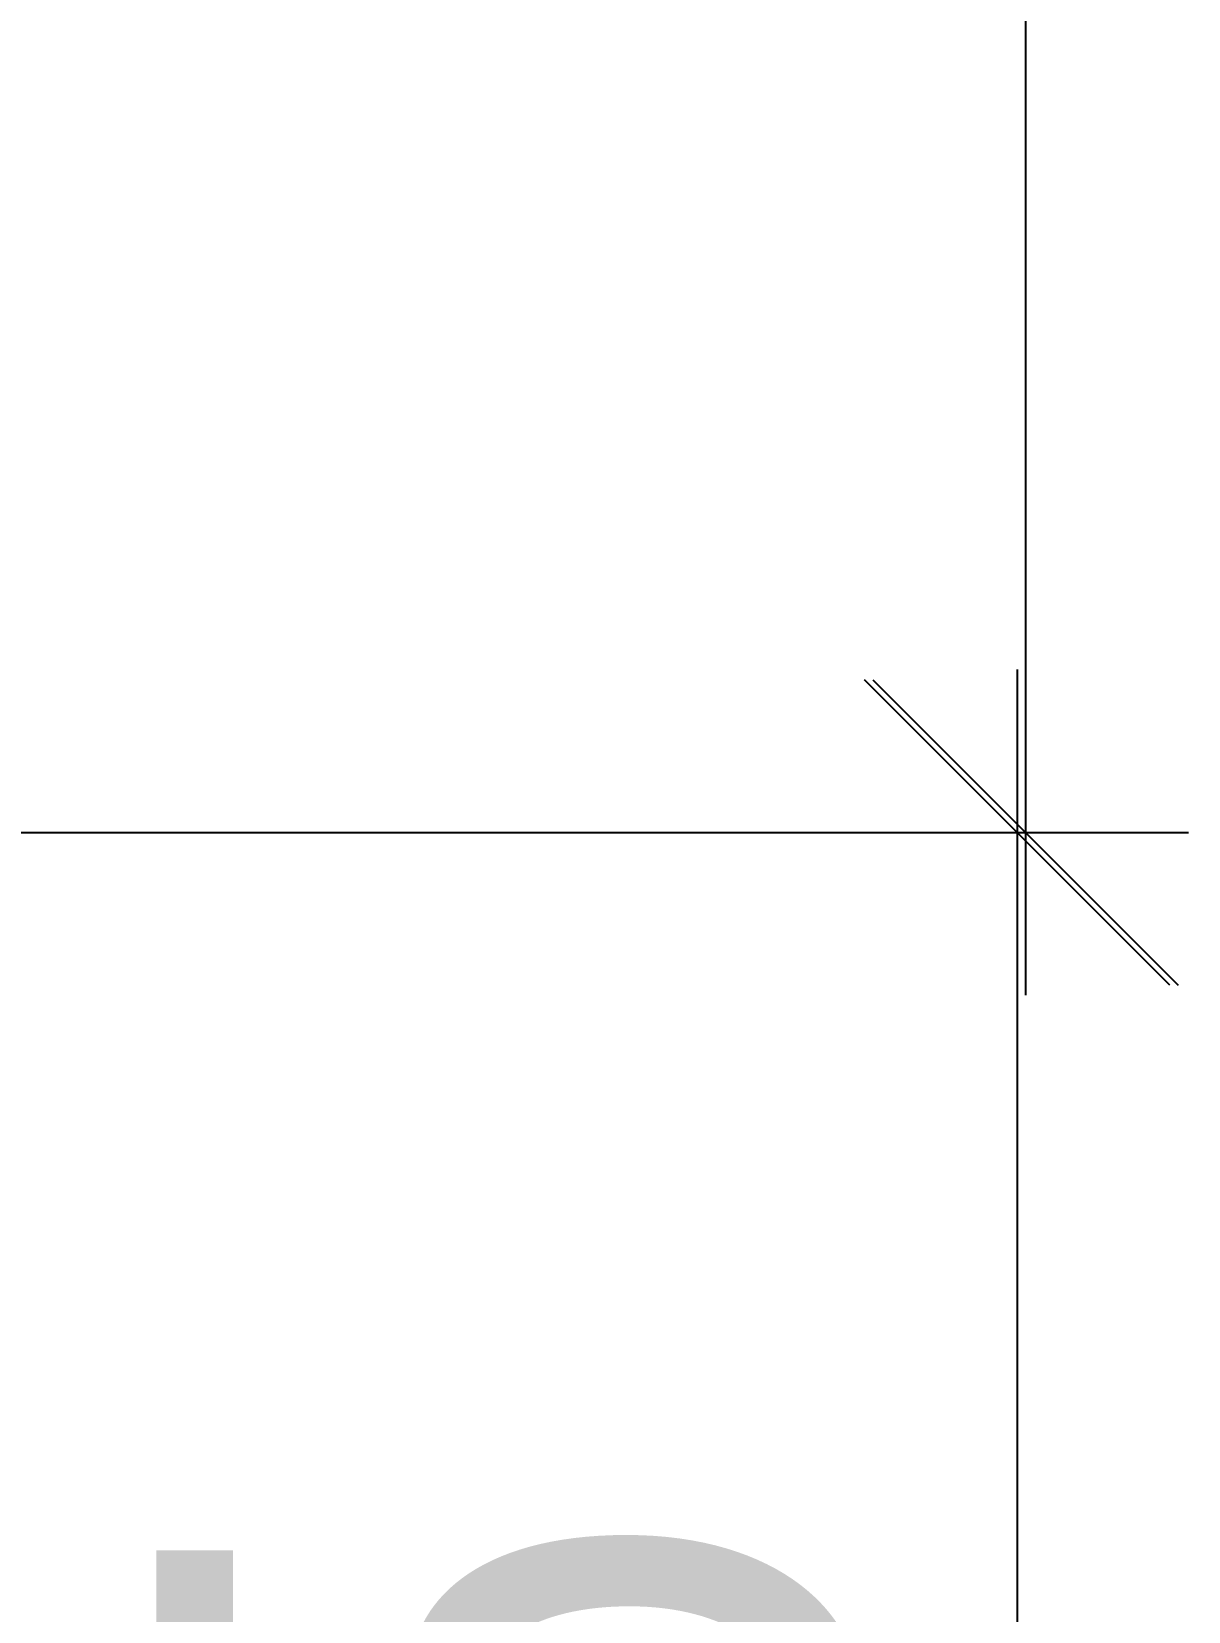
# Model space of a CAD drawing. Extents: x -2187 to 96136, y -11110 to 52208.
# Drawn here: x 52328.9 to 52499.3, y 18661.5 to 18894.4 of the extents above; entities that cross this region are included whole.
import ezdxf

# ---------------------------------------------------------------- set-up
doc = ezdxf.new("R2010")
doc.units = 0
doc.header["$LTSCALE"] = 1000
doc.header["$MEASUREMENT"] = 0
doc.linetypes.add('ACAD_ISO02W100', pattern=[15, 12, -3])
doc.layers.add('洗衣房设备', color=4, linetype='Continuous')
doc.styles.add('-宋体', font='', dxfattribs={"width": 0.8})
doc.styles.get('-宋体').set_extended_font_data('SimSun')
doc.dimstyles.new('50', dxfattribs={"dimscale": 30, "dimtxt": 3.5, "dimasz": 1.5, "dimexe": 0.8, "dimexo": 2, "dimgap": 0.8, "dimtad": 1, "dimdec": 0, "dimrnd": 5, "dimzin": 0, "dimdsep": 46, "dimtxsty": '-宋体', "dimblk": 'OBLIQUE', "dimcen": 0.6, "dimdle": 0.8, "dimclrd": 6, "dimclre": 6, "dimclrt": 6, "dimadec": 0, "dimazin": 0, "dimtfac": 1, "dimtdec": 0, "dimtofl": 0, "dimtmove": 2, "dimatfit": 3, "dimldrblk": 'OBLIQUE', "dimfxl": 0, "dimtolj": 1, "dimtzin": 0, "dimarcsym": 0})

# ---------------------------------------------------------------- blocks, each defined once
blk = doc.blocks.new('_OBLIQUE')
at = {"color": 0, "linetype": 'ByBlock'}
blk.add_line((-0.5, -0.5), (0.5, 0.5), dxfattribs=at)
blk = doc.blocks.new('*D119')
at = {"layer": 'Defpoints', "color": 0, "linetype": 'ACAD_ISO02W100', "ltscale": 750}
for p in [(52242.1, 20341.5), (52065.36, 18776.32), (52475.34, 18776.32)]:
    blk.add_point(p, dxfattribs=at)
at = {"layer": '洗衣房设备', "color": 6, "linetype": 'ACAD_ISO02W100', "lineweight": -2, "ltscale": 750}
for p, q in [((52475.34, 20365.5), (52475.34, 18752.32)), ((52302.1, 20341.5), (52499.34, 20341.5)), ((52125.36, 18776.32), (52499.34, 18776.32))]:
    blk.add_line(p, q, dxfattribs=at)
at = {"layer": '洗衣房设备', "color": 6, "linetype": 'ACAD_ISO02W100', "lineweight": -2, "ltscale": 750, "xscale": 45, "yscale": 45, "zscale": 45}
for p, rotation in [((52475.34, 20341.5), 90), ((52475.34, 18776.32), 270)]:
    blk.add_blockref('_OBLIQUE', p, dxfattribs=dict(at, rotation=rotation))
at = {"layer": '洗衣房设备', "color": 6, "linetype": 'ACAD_ISO02W100', "ltscale": 750, "insert": (52398.84, 19558.91), "char_height": 105, "attachment_point": 5, "rotation": 90, "style": '-宋体'}
blk.add_mtext('\\A1;1565', dxfattribs=at)
blk = doc.blocks.new('*D120')
at = {"layer": 'Defpoints', "color": 0, "linetype": 'ACAD_ISO02W100', "ltscale": 750}
for p in [(52065.36, 18776.32), (51768.1, 18411.5), (52474.11, 18411.5)]:
    blk.add_point(p, dxfattribs=at)
at = {"layer": '洗衣房设备', "color": 6, "linetype": 'ACAD_ISO02W100', "lineweight": -2, "ltscale": 750}
for p, q in [((52474.11, 18800.32), (52474.11, 18387.5)), ((52125.36, 18776.32), (52498.11, 18776.32)), ((51828.1, 18411.5), (52498.11, 18411.5))]:
    blk.add_line(p, q, dxfattribs=at)
at = {"layer": '洗衣房设备', "color": 6, "linetype": 'ACAD_ISO02W100', "lineweight": -2, "ltscale": 750, "xscale": 45, "yscale": 45, "zscale": 45}
for p, rotation in [((52474.11, 18776.32), 90), ((52474.11, 18411.5), 270)]:
    blk.add_blockref('_OBLIQUE', p, dxfattribs=dict(at, rotation=rotation))
at = {"layer": '洗衣房设备', "color": 6, "linetype": 'ACAD_ISO02W100', "ltscale": 750, "insert": (52397.61, 18593.91), "char_height": 105, "attachment_point": 5, "rotation": 90, "style": '-宋体'}
blk.add_mtext('\\A1;365', dxfattribs=at)

msp = doc.modelspace()

# ---------------------------------------------------------------- dimensions: what is measured, and where the dimension line sits
at = {"layer": '洗衣房设备', "color": 2, "linetype": 'ACAD_ISO02W100', "ltscale": 750}
for base, p1, p2, picture, middle in [((52475.339, 18776.32), (52242.097, 20341.501), (52065.362, 18776.32), '*D119', (52398.839, 19558.911)), ((52474.109, 18411.501), (52065.362, 18776.32), (51768.097, 18411.501), '*D120', (52397.609, 18593.911))]:
    dim = msp.add_linear_dim(base=base, p1=p1, p2=p2, angle=270, dimstyle='50', dxfattribs=at)
    dim.commit()
    dim.dimension.update_dxf_attribs({"geometry": picture, "text_midpoint": middle})

doc.saveas('drawing.dxf')
